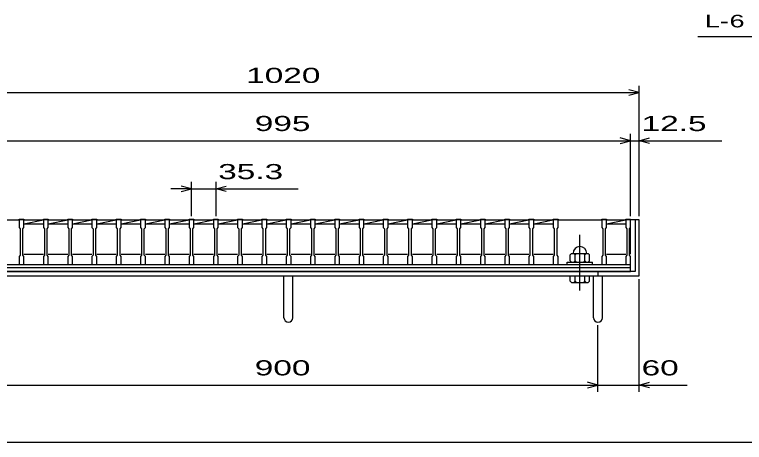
# Model space of a CAD drawing. Units: millimetres, scale not verified. Extents: x -1820 to 1731, y -1282 to 1054.
# Drawn here: x -1249 to -188, y -1146 to -524 of the extents above; entities that cross this region are included whole.
import ezdxf
from ezdxf.enums import TextEntityAlignment as Align

# ---------------------------------------------------------------- set-up
doc = ezdxf.new("R2010")
doc.units = ezdxf.units.MM
doc.header["$LTSCALE"] = 10
doc.linetypes.add('CHAIN', pattern=[18.5, 12, -1.5, 3.5, -1.5])
for name, color, linetype, lineweight in [('0_2', 150, 'Continuous', 25), ('16', 3, 'Continuous', 25), ('19', 6, 'Continuous', 25), ('22', 4, 'Continuous', 25)]:
    doc.layers.add(name, color=color, linetype=linetype, lineweight=lineweight)
doc.styles.add('ベクトル', font='')
doc.styles.get('ベクトル').set_extended_font_data('ベクトル')

msp = doc.modelspace()

# ---------------------------------------------------------------- linework, layer by layer
at = {"layer": '0_2'}
msp.add_line((1731, -1146.5), (-1729, -1146.5), dxfattribs=at)
at = {"layer": '16'}
for p, q in [((-1305.7, -822.5), (-1242.1, -822.5)), ((-1242.1, -822.5), (-1242.1, -821.8)), ((-1242.1, -821.8), (-1235.1, -821.8)), ((-1242.1, -822.5), (-1242.1, -834)), ((-1235.1, -822.5), (-1242.1, -822.5)), ((-1235.1, -821.8), (-1235.1, -822.5)), ((-1235.1, -834), (-1235.1, -822.5)), ((-1235.1, -822.5), (-1206.8, -822.5)), ((-1235.1, -828.5), (-1206.8, -822.5)), ((-1206.8, -822.5), (-1206.8, -821.8)), ((-1206.8, -821.8), (-1199.8, -821.8)), ((-1206.8, -822.5), (-1206.8, -834)), ((-1199.8, -822.5), (-1206.8, -822.5)), ((-1199.8, -821.8), (-1199.8, -822.5)), ((-1199.8, -834), (-1199.8, -822.5)), ((-1199.8, -822.5), (-1171.5, -822.5)), ((-1199.8, -828.5), (-1171.5, -822.5)), ((-1171.5, -822.5), (-1171.5, -821.8)), ((-1171.5, -821.8), (-1164.5, -821.8)), ((-1171.5, -822.5), (-1171.5, -834)), ((-1164.5, -822.5), (-1171.5, -822.5)), ((-1164.5, -821.8), (-1164.5, -822.5)), ((-1164.5, -834), (-1164.5, -822.5)), ((-1164.5, -822.5), (-1136.2, -822.5)), ((-1164.5, -828.5), (-1136.2, -822.5)), ((-1136.2, -822.5), (-1136.2, -821.8)), ((-1136.2, -821.8), (-1129.2, -821.8)), ((-1136.2, -822.5), (-1136.2, -834)), ((-1129.2, -822.5), (-1136.2, -822.5)), ((-1129.2, -821.8), (-1129.2, -822.5)), ((-1129.2, -834), (-1129.2, -822.5)), ((-1129.2, -822.5), (-1100.9, -822.5)), ((-1129.2, -828.5), (-1100.9, -822.5)), ((-1100.9, -822.5), (-1100.9, -821.8)), ((-1100.9, -821.8), (-1093.9, -821.8)), ((-1100.9, -822.5), (-1100.9, -834)), ((-1093.9, -822.5), (-1100.9, -822.5)), ((-1093.9, -821.8), (-1093.9, -822.5)), ((-1093.9, -834), (-1093.9, -822.5)), ((-1093.9, -822.5), (-1065.6, -822.5)), ((-1093.9, -828.5), (-1065.6, -822.5)), ((-1065.6, -822.5), (-1065.6, -821.8)), ((-1065.6, -821.8), (-1058.6, -821.8)), ((-1065.6, -822.5), (-1065.6, -834)), ((-1058.6, -822.5), (-1065.6, -822.5)), ((-1058.6, -821.8), (-1058.6, -822.5)), ((-1058.6, -834), (-1058.6, -822.5)), ((-1058.6, -822.5), (-1030.3, -822.5)), ((-1058.6, -828.5), (-1030.3, -822.5)), ((-1030.3, -822.5), (-1030.3, -821.8)), ((-1030.3, -821.8), (-1023.3, -821.8)), ((-1030.3, -822.5), (-1030.3, -834)), ((-1023.3, -822.5), (-1030.3, -822.5)), ((-1023.3, -821.8), (-1023.3, -822.5)), ((-1023.3, -834), (-1023.3, -822.5)), ((-1023.3, -822.5), (-995, -822.5)), ((-1023.3, -828.5), (-995, -822.5)), ((-995, -822.5), (-995, -821.8)), ((-995, -821.8), (-988, -821.8)), ((-995, -822.5), (-995, -834)), ((-988, -822.5), (-995, -822.5)), ((-988, -821.8), (-988, -822.5)), ((-988, -834), (-988, -822.5)), ((-988, -822.5), (-959.7, -822.5)), ((-988, -828.5), (-959.7, -822.5)), ((-959.7, -822.5), (-959.7, -821.8)), ((-959.7, -821.8), (-952.7, -821.8)), ((-959.7, -822.5), (-959.7, -834)), ((-952.7, -822.5), (-959.7, -822.5)), ((-952.7, -821.8), (-952.7, -822.5)), ((-952.7, -834), (-952.7, -822.5)), ((-952.7, -822.5), (-924.4, -822.5)), ((-952.7, -828.5), (-924.4, -822.5)), ((-924.4, -822.5), (-924.4, -821.8)), ((-924.4, -821.8), (-917.4, -821.8)), ((-924.4, -822.5), (-924.4, -834)), ((-917.4, -822.5), (-924.4, -822.5)), ((-917.4, -821.8), (-917.4, -822.5)), ((-917.4, -834), (-917.4, -822.5)), ((-917.4, -822.5), (-889.1, -822.5)), ((-917.4, -828.5), (-889.1, -822.5)), ((-889.1, -822.5), (-889.1, -821.8)), ((-889.1, -821.8), (-882.1, -821.8)), ((-889.1, -822.5), (-889.1, -834)), ((-882.1, -822.5), (-889.1, -822.5)), ((-882.1, -821.8), (-882.1, -822.5)), ((-882.1, -834), (-882.1, -822.5)), ((-882.1, -822.5), (-853.8, -822.5)), ((-882.1, -828.5), (-853.8, -822.5)), ((-853.8, -822.5), (-853.8, -821.8)), ((-853.8, -821.8), (-846.8, -821.8)), ((-853.8, -822.5), (-853.8, -834)), ((-846.8, -822.5), (-853.8, -822.5)), ((-846.8, -821.8), (-846.8, -822.5)), ((-846.8, -834), (-846.8, -822.5)), ((-846.8, -822.5), (-818.5, -822.5)), ((-846.8, -828.5), (-818.5, -822.5)), ((-818.5, -822.5), (-818.5, -821.8)), ((-818.5, -821.8), (-811.5, -821.8)), ((-818.5, -822.5), (-818.5, -834)), ((-811.5, -822.5), (-818.5, -822.5)), ((-811.5, -821.8), (-811.5, -822.5)), ((-811.5, -834), (-811.5, -822.5)), ((-811.5, -822.5), (-783.2, -822.5)), ((-811.5, -828.5), (-783.2, -822.5)), ((-783.2, -822.5), (-783.2, -821.8)), ((-783.2, -821.8), (-776.2, -821.8)), ((-783.2, -822.5), (-783.2, -834)), ((-776.2, -822.5), (-783.2, -822.5)), ((-776.2, -821.8), (-776.2, -822.5)), ((-776.2, -834), (-776.2, -822.5)), ((-776.2, -822.5), (-747.9, -822.5)), ((-776.2, -828.5), (-747.9, -822.5)), ((-747.9, -822.5), (-747.9, -821.8)), ((-747.9, -821.8), (-740.9, -821.8)), ((-747.9, -822.5), (-747.9, -834)), ((-740.9, -822.5), (-747.9, -822.5)), ((-740.9, -821.8), (-740.9, -822.5)), ((-740.9, -834), (-740.9, -822.5)), ((-740.9, -822.5), (-712.6, -822.5)), ((-740.9, -828.5), (-712.6, -822.5)), ((-712.6, -822.5), (-712.6, -821.8)), ((-712.6, -821.8), (-705.6, -821.8)), ((-712.6, -822.5), (-712.6, -834)), ((-705.6, -822.5), (-712.6, -822.5)), ((-705.6, -821.8), (-705.6, -822.5)), ((-705.6, -834), (-705.6, -822.5)), ((-705.6, -822.5), (-677.3, -822.5)), ((-705.6, -828.5), (-677.3, -822.5)), ((-677.3, -822.5), (-677.3, -821.8)), ((-677.3, -821.8), (-670.3, -821.8)), ((-677.3, -822.5), (-677.3, -834)), ((-670.3, -822.5), (-677.3, -822.5)), ((-670.3, -821.8), (-670.3, -822.5)), ((-670.3, -834), (-670.3, -822.5)), ((-670.3, -822.5), (-642, -822.5)), ((-670.3, -828.5), (-642, -822.5)), ((-642, -822.5), (-642, -821.8)), ((-642, -821.8), (-635, -821.8)), ((-642, -822.5), (-642, -834)), ((-635, -822.5), (-642, -822.5)), ((-635, -821.8), (-635, -822.5)), ((-635, -834), (-635, -822.5)), ((-635, -822.5), (-606.7, -822.5)), ((-635, -828.5), (-606.7, -822.5)), ((-606.7, -822.5), (-606.7, -821.8)), ((-606.7, -821.8), (-599.7, -821.8)), ((-606.7, -822.5), (-606.7, -834)), ((-599.7, -822.5), (-606.7, -822.5)), ((-599.7, -821.8), (-599.7, -822.5)), ((-599.7, -834), (-599.7, -822.5)), ((-599.7, -822.5), (-571.4, -822.5)), ((-599.7, -828.5), (-571.4, -822.5)), ((-571.4, -822.5), (-571.4, -821.8)), ((-571.4, -821.8), (-564.4, -821.8)), ((-571.4, -822.5), (-571.4, -834)), ((-564.4, -822.5), (-571.4, -822.5)), ((-564.4, -821.8), (-564.4, -822.5)), ((-564.4, -834), (-564.4, -822.5)), ((-564.4, -822.5), (-536.1, -822.5)), ((-564.4, -828.5), (-536.1, -822.5)), ((-536.1, -822.5), (-536.1, -821.8)), ((-536.1, -821.8), (-529.1, -821.8)), ((-536.1, -822.5), (-536.1, -834)), ((-529.1, -822.5), (-536.1, -822.5)), ((-529.1, -821.8), (-529.1, -822.5)), ((-529.1, -834), (-529.1, -822.5)), ((-529.1, -822.5), (-500.8, -822.5)), ((-529.1, -828.5), (-500.8, -822.5)), ((-500.8, -822.5), (-500.8, -821.8)), ((-500.8, -821.8), (-493.8, -821.8)), ((-500.8, -822.5), (-500.8, -834)), ((-493.8, -822.5), (-500.8, -822.5)), ((-493.8, -821.8), (-493.8, -822.5)), ((-493.8, -834), (-493.8, -822.5)), ((-493.8, -822.5), (-465.5, -822.5)), ((-493.8, -828.5), (-465.5, -822.5)), ((-465.5, -822.5), (-465.5, -821.8)), ((-465.5, -821.8), (-458.5, -821.8)), ((-465.5, -822.5), (-465.5, -834)), ((-458.5, -822.5), (-465.5, -822.5)), ((-458.5, -821.8), (-458.5, -822.5)), ((-458.5, -834), (-458.5, -822.5)), ((-458.5, -822.5), (-394.9, -822.5)), ((-394.9, -822.5), (-394.9, -821.8)), ((-394.9, -821.8), (-387.9, -821.8)), ((-394.9, -822.5), (-394.9, -834)), ((-387.9, -822.5), (-394.9, -822.5)), ((-387.9, -821.8), (-387.9, -822.5)), ((-387.9, -834), (-387.9, -822.5)), ((-387.9, -822.5), (-360, -822.5)), ((-387.9, -828.5), (-360, -822.58)), ((-360, -822.5), (-360, -821.8)), ((-360, -821.8), (-353, -821.8)), ((-360, -822.5), (-360, -834)), ((-353, -822.5), (-360, -822.5)), ((-353, -821.8), (-353, -822.5)), ((-353, -834), (-353, -822.5)), ((-353, -872.5), (-353, -822.5)), ((-1242.1, -834), (-1240.6, -836)), ((-1240.6, -836), (-1240.6, -874)), ((-1236.6, -836), (-1235.1, -834)), ((-1236.6, -874), (-1236.6, -836)), ((-1235.1, -828.5), (-1206.8, -828.5)), ((-1206.8, -834), (-1205.3, -836)), ((-1205.3, -836), (-1205.3, -874)), ((-1201.3, -836), (-1199.8, -834)), ((-1201.3, -874), (-1201.3, -836)), ((-1199.8, -828.5), (-1171.5, -828.5)), ((-1171.5, -834), (-1170, -836)), ((-1170, -836), (-1170, -874)), ((-1166, -836), (-1164.5, -834)), ((-1166, -874), (-1166, -836)), ((-1164.5, -828.5), (-1136.2, -828.5)), ((-1136.2, -834), (-1134.7, -836)), ((-1134.7, -836), (-1134.7, -874)), ((-1130.7, -836), (-1129.2, -834)), ((-1130.7, -874), (-1130.7, -836)), ((-1129.2, -828.5), (-1100.9, -828.5)), ((-1100.9, -834), (-1099.4, -836)), ((-1099.4, -836), (-1099.4, -874)), ((-1095.4, -836), (-1093.9, -834)), ((-1095.4, -874), (-1095.4, -836)), ((-1093.9, -828.5), (-1065.6, -828.5)), ((-1065.6, -834), (-1064.1, -836)), ((-1064.1, -836), (-1064.1, -874)), ((-1060.1, -836), (-1058.6, -834)), ((-1060.1, -874), (-1060.1, -836)), ((-1058.6, -828.5), (-1030.3, -828.5)), ((-1030.3, -834), (-1028.8, -836)), ((-1028.8, -836), (-1028.8, -874)), ((-1024.8, -836), (-1023.3, -834)), ((-1024.8, -874), (-1024.8, -836)), ((-1023.3, -828.5), (-995, -828.5)), ((-995, -834), (-993.5, -836)), ((-993.5, -836), (-993.5, -874)), ((-989.5, -836), (-988, -834)), ((-989.5, -874), (-989.5, -836)), ((-988, -828.5), (-959.7, -828.5)), ((-959.7, -834), (-958.2, -836)), ((-958.2, -836), (-958.2, -874)), ((-954.2, -836), (-952.7, -834)), ((-954.2, -874), (-954.2, -836)), ((-952.7, -828.5), (-924.4, -828.5)), ((-924.4, -834), (-922.9, -836)), ((-922.9, -836), (-922.9, -874)), ((-918.9, -836), (-917.4, -834)), ((-918.9, -874), (-918.9, -836)), ((-917.4, -828.5), (-889.1, -828.5)), ((-889.1, -834), (-887.6, -836)), ((-887.6, -836), (-887.6, -874)), ((-883.6, -836), (-882.1, -834)), ((-883.6, -874), (-883.6, -836)), ((-882.1, -828.5), (-853.8, -828.5)), ((-853.8, -834), (-852.3, -836)), ((-852.3, -836), (-852.3, -874)), ((-848.3, -836), (-846.8, -834)), ((-848.3, -874), (-848.3, -836)), ((-846.8, -828.5), (-818.5, -828.5)), ((-818.5, -834), (-817, -836)), ((-817, -836), (-817, -874)), ((-813, -836), (-811.5, -834)), ((-813, -874), (-813, -836)), ((-811.5, -828.5), (-783.2, -828.5)), ((-783.2, -834), (-781.7, -836)), ((-781.7, -836), (-781.7, -874)), ((-777.7, -836), (-776.2, -834)), ((-777.7, -874), (-777.7, -836)), ((-776.2, -828.5), (-747.9, -828.5)), ((-747.9, -834), (-746.4, -836)), ((-746.4, -836), (-746.4, -874)), ((-742.4, -836), (-740.9, -834)), ((-742.4, -874), (-742.4, -836)), ((-740.9, -828.5), (-712.6, -828.5)), ((-712.6, -834), (-711.1, -836)), ((-711.1, -836), (-711.1, -874)), ((-707.1, -836), (-705.6, -834)), ((-707.1, -874), (-707.1, -836)), ((-705.6, -828.5), (-677.3, -828.5)), ((-677.3, -834), (-675.8, -836)), ((-675.8, -836), (-675.8, -874)), ((-671.8, -836), (-670.3, -834)), ((-671.8, -874), (-671.8, -836)), ((-670.3, -828.5), (-642, -828.5)), ((-642, -834), (-640.5, -836)), ((-640.5, -836), (-640.5, -874)), ((-636.5, -836), (-635, -834)), ((-636.5, -874), (-636.5, -836)), ((-635, -828.5), (-606.7, -828.5)), ((-606.7, -834), (-605.2, -836)), ((-605.2, -836), (-605.2, -874)), ((-601.2, -836), (-599.7, -834)), ((-601.2, -874), (-601.2, -836)), ((-599.7, -828.5), (-571.4, -828.5)), ((-571.4, -834), (-569.9, -836)), ((-569.9, -836), (-569.9, -874)), ((-565.9, -836), (-564.4, -834)), ((-565.9, -874), (-565.9, -836)), ((-564.4, -828.5), (-536.1, -828.5)), ((-536.1, -834), (-534.6, -836)), ((-534.6, -836), (-534.6, -874)), ((-530.6, -836), (-529.1, -834)), ((-530.6, -874), (-530.6, -836)), ((-529.1, -828.5), (-500.8, -828.5)), ((-500.8, -834), (-499.3, -836)), ((-499.3, -836), (-499.3, -874)), ((-495.3, -836), (-493.8, -834)), ((-495.3, -874), (-495.3, -836)), ((-493.8, -828.5), (-465.5, -828.5)), ((-465.5, -834), (-464, -836)), ((-464, -836), (-464, -874)), ((-460, -836), (-458.5, -834)), ((-460, -874), (-460, -836)), ((-394.9, -834), (-393.4, -836)), ((-393.4, -836), (-393.4, -874)), ((-389.4, -836), (-387.9, -834)), ((-389.4, -874), (-389.4, -836)), ((-387.9, -828.5), (-360, -828.5)), ((-360, -834), (-358.5, -836)), ((-358.5, -836), (-358.5, -874)), ((-354.5, -836), (-353, -834)), ((-354.5, -874), (-354.5, -836)), ((-1240.6, -874), (-1242.1, -876)), ((-1242.1, -876), (-1242.1, -887.5)), ((-1235.1, -876), (-1236.6, -874)), ((-1235.1, -872.5), (-1206.8, -872.5)), ((-1235.1, -887.5), (-1235.1, -876)), ((-1205.3, -874), (-1206.8, -876)), ((-1206.8, -876), (-1206.8, -887.5)), ((-1199.8, -876), (-1201.3, -874)), ((-1199.8, -872.5), (-1171.5, -872.5)), ((-1199.8, -887.5), (-1199.8, -876)), ((-1170, -874), (-1171.5, -876)), ((-1171.5, -876), (-1171.5, -887.5)), ((-1164.5, -876), (-1166, -874)), ((-1164.5, -872.5), (-1136.2, -872.5)), ((-1164.5, -887.5), (-1164.5, -876)), ((-1134.7, -874), (-1136.2, -876)), ((-1136.2, -876), (-1136.2, -887.5)), ((-1129.2, -876), (-1130.7, -874)), ((-1129.2, -872.5), (-1100.9, -872.5)), ((-1129.2, -887.5), (-1129.2, -876)), ((-1099.4, -874), (-1100.9, -876)), ((-1100.9, -876), (-1100.9, -887.5)), ((-1093.9, -876), (-1095.4, -874)), ((-1093.9, -872.5), (-1065.6, -872.5)), ((-1093.9, -887.5), (-1093.9, -876)), ((-1064.1, -874), (-1065.6, -876)), ((-1065.6, -876), (-1065.6, -887.5)), ((-1058.6, -876), (-1060.1, -874)), ((-1058.6, -872.5), (-1030.3, -872.5)), ((-1058.6, -887.5), (-1058.6, -876)), ((-1028.8, -874), (-1030.3, -876)), ((-1030.3, -876), (-1030.3, -887.5)), ((-1023.3, -876), (-1024.8, -874)), ((-1023.3, -872.5), (-995, -872.5)), ((-1023.3, -887.5), (-1023.3, -876)), ((-993.5, -874), (-995, -876)), ((-995, -876), (-995, -887.5)), ((-988, -876), (-989.5, -874)), ((-988, -872.5), (-959.7, -872.5)), ((-988, -887.5), (-988, -876)), ((-958.2, -874), (-959.7, -876)), ((-959.7, -876), (-959.7, -887.5)), ((-952.7, -876), (-954.2, -874)), ((-952.7, -872.5), (-924.4, -872.5)), ((-952.7, -887.5), (-952.7, -876)), ((-922.9, -874), (-924.4, -876)), ((-924.4, -876), (-924.4, -887.5)), ((-917.4, -876), (-918.9, -874)), ((-917.4, -872.5), (-889.1, -872.5)), ((-917.4, -887.5), (-917.4, -876)), ((-887.6, -874), (-889.1, -876)), ((-889.1, -876), (-889.1, -887.5)), ((-882.1, -876), (-883.6, -874)), ((-882.1, -872.5), (-853.8, -872.5)), ((-882.1, -887.5), (-882.1, -876)), ((-852.3, -874), (-853.8, -876)), ((-853.8, -876), (-853.8, -887.5)), ((-846.8, -876), (-848.3, -874)), ((-846.8, -872.5), (-818.5, -872.5)), ((-846.8, -887.5), (-846.8, -876)), ((-817, -874), (-818.5, -876)), ((-818.5, -876), (-818.5, -887.5)), ((-811.5, -876), (-813, -874)), ((-811.5, -872.5), (-783.2, -872.5)), ((-811.5, -887.5), (-811.5, -876)), ((-781.7, -874), (-783.2, -876)), ((-783.2, -876), (-783.2, -887.5)), ((-776.2, -876), (-777.7, -874)), ((-776.2, -872.5), (-747.9, -872.5)), ((-776.2, -887.5), (-776.2, -876)), ((-746.4, -874), (-747.9, -876)), ((-747.9, -876), (-747.9, -887.5)), ((-740.9, -876), (-742.4, -874)), ((-740.9, -872.5), (-712.6, -872.5)), ((-740.9, -887.5), (-740.9, -876)), ((-711.1, -874), (-712.6, -876)), ((-712.6, -876), (-712.6, -887.5)), ((-705.6, -876), (-707.1, -874)), ((-705.6, -872.5), (-677.3, -872.5)), ((-705.6, -887.5), (-705.6, -876)), ((-675.8, -874), (-677.3, -876)), ((-677.3, -876), (-677.3, -887.5)), ((-670.3, -876), (-671.8, -874)), ((-670.3, -872.5), (-642, -872.5)), ((-670.3, -887.5), (-670.3, -876)), ((-640.5, -874), (-642, -876)), ((-642, -876), (-642, -887.5)), ((-635, -876), (-636.5, -874)), ((-635, -872.5), (-606.7, -872.5)), ((-635, -887.5), (-635, -876)), ((-605.2, -874), (-606.7, -876)), ((-606.7, -876), (-606.7, -887.5)), ((-599.7, -876), (-601.2, -874)), ((-599.7, -872.5), (-571.4, -872.5)), ((-599.7, -887.5), (-599.7, -876)), ((-569.9, -874), (-571.4, -876)), ((-571.4, -876), (-571.4, -887.5)), ((-564.4, -876), (-565.9, -874)), ((-564.4, -872.5), (-536.1, -872.5)), ((-564.4, -887.5), (-564.4, -876)), ((-534.6, -874), (-536.1, -876)), ((-536.1, -876), (-536.1, -887.5)), ((-529.1, -876), (-530.6, -874)), ((-529.1, -872.5), (-500.8, -872.5)), ((-529.1, -887.5), (-529.1, -876)), ((-499.3, -874), (-500.8, -876)), ((-500.8, -876), (-500.8, -887.5)), ((-493.8, -876), (-495.3, -874)), ((-493.8, -872.5), (-465.5, -872.5)), ((-493.8, -887.5), (-493.8, -876)), ((-464, -874), (-465.5, -876)), ((-465.5, -876), (-465.5, -887.5)), ((-458.5, -876), (-460, -874)), ((-458.5, -887.5), (-458.5, -876)), ((-438.7, -871.5), (-440.7, -873.5)), ((-440.7, -882.5), (-440.7, -873.5)), ((-438.7, -871.5), (-414.7, -871.5)), ((-435.7, -871.5), (-433.7, -873.5)), ((-433.7, -873.5), (-431.7, -871.5)), ((-433.7, -882.5), (-433.7, -873.5)), ((-421.7, -871.5), (-419.7, -873.5)), ((-419.7, -873.5), (-417.7, -871.5)), ((-419.7, -882.5), (-419.7, -873.5)), ((-414.7, -871.5), (-412.7, -873.5)), ((-412.7, -882.5), (-412.7, -873.5)), ((-393.4, -874), (-394.9, -876)), ((-394.9, -876), (-394.9, -887.5)), ((-387.9, -876), (-389.4, -874)), ((-387.9, -872.5), (-360, -872.5)), ((-387.9, -887.5), (-387.9, -876)), ((-358.5, -874), (-360, -876)), ((-360, -876), (-360, -887.5)), ((-353, -876), (-354.5, -874)), ((-353, -887.5), (-353, -876)), ((-1348, -887.5), (-353, -887.5)), ((-1305.7, -887.5), (-1242.1, -887.5)), ((-1242.1, -887.5), (-1235.1, -887.5)), ((-1206.8, -887.5), (-1199.8, -887.5)), ((-1171.5, -887.5), (-1164.5, -887.5)), ((-1136.2, -887.5), (-1129.2, -887.5)), ((-1100.9, -887.5), (-1093.9, -887.5)), ((-1065.6, -887.5), (-1058.6, -887.5)), ((-1030.3, -887.5), (-1023.3, -887.5)), ((-995, -887.5), (-988, -887.5)), ((-959.7, -887.5), (-952.7, -887.5)), ((-924.4, -887.5), (-917.4, -887.5)), ((-889.1, -887.5), (-882.1, -887.5)), ((-853.8, -887.5), (-846.8, -887.5)), ((-818.5, -887.5), (-811.5, -887.5)), ((-783.2, -887.5), (-776.2, -887.5)), ((-747.9, -887.5), (-740.9, -887.5)), ((-712.6, -887.5), (-705.6, -887.5)), ((-677.3, -887.5), (-670.3, -887.5)), ((-642, -887.5), (-635, -887.5)), ((-606.7, -887.5), (-599.7, -887.5)), ((-571.4, -887.5), (-564.4, -887.5)), ((-536.1, -887.5), (-529.1, -887.5)), ((-500.8, -887.5), (-493.8, -887.5)), ((-465.5, -887.5), (-458.5, -887.5)), ((-458.5, -887.5), (-394.9, -887.5)), ((-445.2, -887.5), (-445.2, -884.5)), ((-445.2, -884.5), (-408.2, -884.5)), ((-445.2, -887.5), (-408.2, -887.5)), ((-440.7, -882.5), (-438.7, -884.5)), ((-435.7, -884.5), (-433.7, -882.5)), ((-431.7, -884.5), (-433.7, -882.5)), ((-421.7, -884.5), (-419.7, -882.5)), ((-417.7, -884.5), (-419.7, -882.5)), ((-414.7, -884.5), (-412.7, -882.5)), ((-408.2, -887.5), (-408.2, -884.5)), ((-394.9, -887.5), (-387.9, -887.5)), ((-360, -887.5), (-353, -887.5)), ((-353, -892), (-353, -887.5)), ((-1348, -892), (-353, -892)), ((-1348, -898), (-353, -898)), ((-353, -898), (-353, -892))]:
    msp.add_line(p, q, dxfattribs=at)
at = {"layer": '16', "linetype": 'CHAIN'}
msp.add_line((-426.7, -925.5), (-426.7, -844.5), dxfattribs=at)
at = {"layer": '16'}
msp.add_arc((-426.7, -871.5), 10, 0, 180, dxfattribs=at)
at = {"layer": '19'}
for p, q in [((-340.5, -822.5), (-353, -822.5)), ((-346.5, -822.5), (-346.5, -898)), ((-340.5, -904), (-340.5, -822.5)), ((-346.5, -898), (-1354.5, -898)), ((-400.5, -898), (-400.5, -904)), ((-1360.5, -904), (-340.5, -904)), ((-857, -965.11), (-857, -904)), ((-844, -965.11), (-844, -904)), ((-440.7, -912), (-440.7, -904)), ((-440.7, -904), (-412.7, -904)), ((-438.7, -914), (-440.7, -912)), ((-435.7, -914), (-433.7, -912)), ((-433.7, -912), (-433.7, -904)), ((-431.7, -914), (-433.7, -912)), ((-421.7, -914), (-419.7, -912)), ((-419.7, -912), (-419.7, -904)), ((-417.7, -914), (-419.7, -912)), ((-414.7, -914), (-412.7, -912)), ((-412.7, -912), (-412.7, -904)), ((-407, -965.11), (-407, -904)), ((-394, -965.11), (-394, -904)), ((-438.7, -914), (-414.7, -914))]:
    msp.add_line(p, q, dxfattribs=at)
for centre in [(-850.5, -965.11), (-400.5, -965.11)]:
    msp.add_arc(centre, 6.5, 180, 0, dxfattribs=at)
at = {"layer": '22'}
for p, q in [((-255, -556), (-55, -556)), ((-340.5, -637.5), (-355.5, -633.5)), ((-340.5, -817.5), (-340.5, -627.5)), ((-1360.5, -637.5), (-340.5, -637.5)), ((-355.5, -641.5), (-340.5, -637.5)), ((-353, -817.5), (-353, -697.5)), ((-340.5, -817.5), (-340.5, -697.5)), ((-1348, -707.5), (-353, -707.5)), ((-353, -707.5), (-368, -703.5)), ((-368, -711.5), (-353, -707.5)), ((-353, -707.5), (-340.5, -707.5)), ((-340.5, -707.5), (-325.5, -703.5)), ((-325.5, -711.5), (-340.5, -707.5)), ((-340.5, -707.5), (-220.5, -707.5)), ((-991.5, -777.5), (-1006.5, -773.5)), ((-991.5, -817.5), (-991.5, -767.5)), ((-956.2, -767.5), (-956.2, -817.5)), ((-956.2, -777.5), (-941.2, -773.5)), ((-991.5, -777.5), (-1021.5, -777.5)), ((-1006.5, -781.5), (-991.5, -777.5)), ((-991.5, -777.5), (-956.2, -777.5)), ((-941.2, -781.5), (-956.2, -777.5)), ((-956.2, -777.5), (-836.2, -777.5)), ((-340.5, -1073), (-340.5, -909)), ((-400.5, -1073), (-400.5, -976)), ((-400.5, -1063), (-415.5, -1059)), ((-340.5, -1063), (-325.5, -1059)), ((-1300.5, -1063), (-400.5, -1063)), ((-415.5, -1067), (-400.5, -1063)), ((-400.5, -1063), (-340.5, -1063)), ((-325.5, -1067), (-340.5, -1063)), ((-340.5, -1063), (-270.5, -1063))]:
    msp.add_line(p, q, dxfattribs=at)

# ---------------------------------------------------------------- texts
at = {"layer": '22', "color": 2, "style": 'ベクトル'}
for s, height, width, p in [('L-', 18.33, 1.6, (-245, -533.5)), (' 6 ', 18.33, 1.6, (-220, -533.5)), (' 1020 ', 21.99, 1.65, (-925.5, -612.5)), (' 995 ', 21.99, 1.65, (-913, -682.5)), (' 12.5 ', 21.99, 1.65, (-350.5, -682.5)), (' 35.3 ', 21.99, 1.65, (-966.2, -752.5)), (' 900 ', 21.99, 1.65, (-913, -1038)), (' 60 ', 21.99, 1.65, (-350.5, -1038))]:
    msp.add_text(s, height=height, dxfattribs=dict(at, width=width)).set_placement(p, align=Align.MIDDLE_LEFT)

doc.saveas('drawing.dxf')
